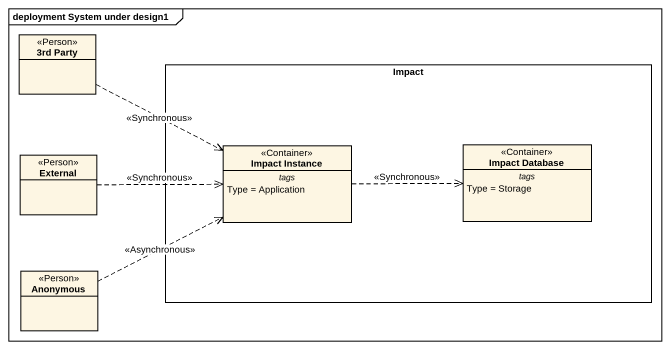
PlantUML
@startuml
mainframe deployment System under design1
hide circle
hide empty members
class "3rd Party" as c3rd_Party <<Person>>
rectangle Impact {
  class "Impact Instance" as Impact_Instance <<Container>> {
    -- tags --
    Type = Application
  }
  class "Impact Database" as Impact_Database <<Container>> {
    -- tags --
    Type = Storage
  }
}
class External <<Person>>
class Anonymous <<Person>>
c3rd_Party .right.> Impact_Instance : <<Synchronous>>
Impact_Instance .right.> Impact_Database : <<Synchronous>>
External .right.> Impact_Instance : <<Synchronous>>
Anonymous .right.> Impact_Instance : <<Asynchronous>>
@enduml
